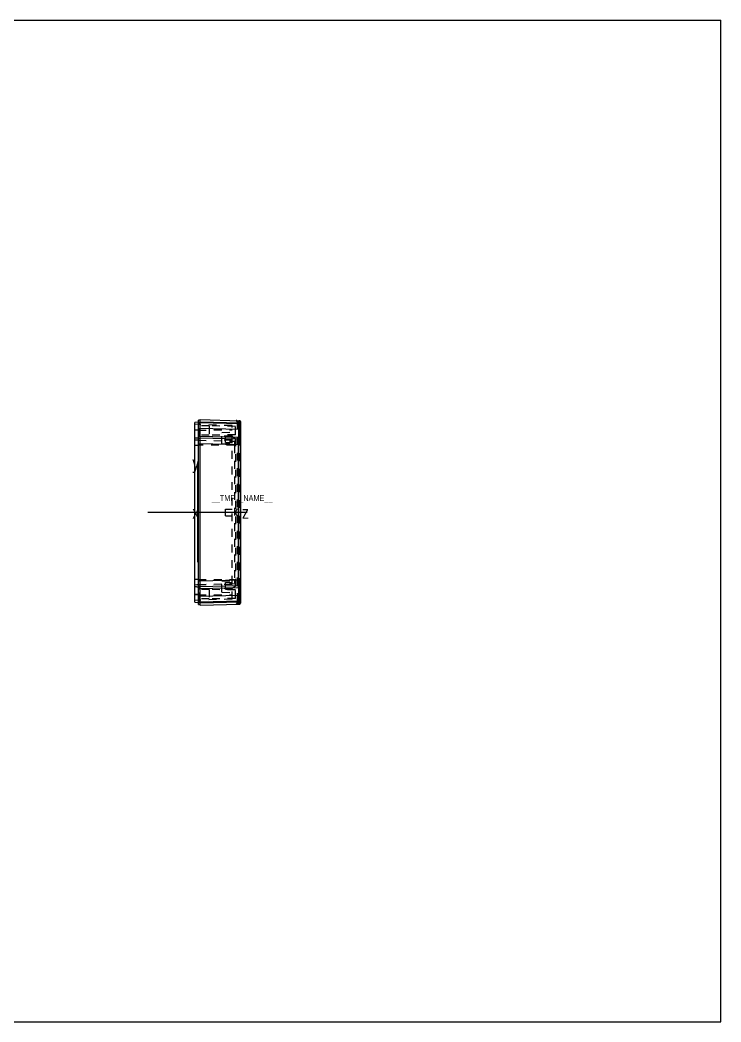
# Model space of a CAD drawing. Extents: x 0 to 841, y 0 to 594.
# Drawn here: x 426 to 841, y 0 to 594 of the extents above; entities that cross this region are included whole.
import ezdxf

# ---------------------------------------------------------------- set-up
doc = ezdxf.new("R2010")
doc.units = 0
doc.header["$LTSCALE"] = 46.255
doc.linetypes.add('HIDDEN', pattern=[0.2, 0.1, -0.1])
doc.layers.get('0').update_dxf_attribs({"linetype": 'CONTINUOUS'})
doc.layers.add('DEFAULT_2', color=8, linetype='HIDDEN')
doc.styles.get("Standard").update_dxf_attribs({"font": 'txt', "width": 0.85})
doc.styles.add('TEXTSTYLE_2', font='txt', dxfattribs={"width": 0.8})

msp = doc.modelspace()

# ---------------------------------------------------------------- linework, layer by layer
at = {"color": 7, "linetype": 'CONTINUOUS'}
for p, q in [((0, 594), (841, 594)), ((841, 0), (841, 594)), ((531.3, 247.52), (531.3, 356.71)), ((532.3, 356.71), (531.3, 356.71)), ((532.3, 247.14), (532.3, 357.09)), ((532.3, 357.09), (555.81, 356.47)), ((531.3, 355.62), (529.3, 355.33)), ((529.3, 248.9), (529.3, 355.33)), ((531.3, 350.86), (529.3, 350.87)), ((531.3, 355.6), (532.3, 355.6)), ((532.3, 355.01), (531.3, 355.01)), ((531.3, 351.92), (532.3, 351.92)), ((532.3, 355.87), (555.81, 355.26)), ((532.3, 355.39), (555.77, 354.77)), ((555.13, 351.29), (532.3, 351.89)), ((554.65, 356.18), (554.45, 356.21)), ((554.79, 356.17), (554.65, 356.18)), ((554.79, 356.17), (554.78, 356.13)), ((555.47, 356.09), (554.78, 356.13)), ((555.48, 356.13), (554.79, 356.17)), ((555.13, 351.29), (555.13, 346.77)), ((555.13, 351.29), (555.61, 351.29)), ((555.48, 356.13), (555.47, 356.09)), ((555.61, 346.77), (555.61, 351.29)), ((555.79, 356.01), (555.72, 356.05)), ((556.04, 355.82), (555.79, 356.01)), ((556.3, 355.97), (555.82, 355.99)), ((555.96, 354.28), (556.25, 354.28)), ((556.12, 355.75), (556.04, 355.82)), ((556.3, 355.97), (556.3, 248.26)), ((529.3, 346.12), (531.3, 346.4)), ((532.3, 347.39), (531.3, 347.39)), ((531.3, 345.82), (532.3, 345.82)), ((532.3, 347.37), (555.13, 346.77)), ((555.05, 345.46), (532.3, 346.06)), ((555.61, 346.77), (555.13, 346.77)), ((529.3, 341.9), (531.3, 341.9)), ((531.3, 342.82), (532.3, 342.82)), ((554.88, 342.2), (532.3, 342.79)), ((554.88, 342.2), (554.88, 262.03)), ((554.88, 342.2), (555.36, 342.2)), ((555.36, 262.03), (555.36, 342.2)), ((530.8, 331.55), (530.8, 272.68)), ((560.23, 302.12), (501.36, 302.12)), ((531.3, 262.33), (529.3, 262.33)), ((532.3, 261.41), (531.3, 261.41)), ((532.3, 261.44), (554.88, 262.03)), ((555.36, 262.03), (554.88, 262.03)), ((529.3, 258.11), (531.3, 257.83)), ((531.3, 258.41), (532.3, 258.41)), ((531.3, 256.84), (532.3, 256.84)), ((532.3, 258.17), (555.05, 258.77)), ((555.13, 257.46), (532.3, 256.86)), ((555.13, 257.46), (555.61, 257.46)), ((555.13, 257.46), (555.13, 252.94)), ((555.61, 252.94), (555.61, 257.46)), ((531.3, 253.37), (529.3, 253.36)), ((532.3, 252.31), (531.3, 252.31)), ((532.3, 252.34), (555.13, 252.94)), ((555.61, 252.94), (555.13, 252.94)), ((556.25, 249.95), (555.96, 249.95)), ((529.3, 248.9), (531.3, 248.62)), ((531.3, 249.22), (532.3, 249.22)), ((531.3, 248.63), (532.3, 248.63)), ((531.3, 247.52), (532.3, 247.52)), ((555.77, 249.46), (532.3, 248.84)), ((555.81, 248.97), (532.3, 248.36)), ((532.3, 247.14), (555.81, 247.76)), ((553.81, 247.75), (553.81, 247.76)), ((554.78, 248.1), (555.47, 248.14)), ((554.79, 248.06), (554.78, 248.1)), ((554.79, 248.06), (555.48, 248.1)), ((555.48, 248.1), (555.47, 248.14)), ((555.72, 248.18), (555.81, 248.23)), ((555.81, 248.23), (556.06, 248.42)), ((555.82, 248.24), (556.3, 248.26)), ((556.06, 248.42), (556.12, 248.48)), ((0, 0), (841, 0))]:
    msp.add_line(p, q, dxfattribs=at)
for points in [[(554.45, 356.21), (554.29, 356.25), (554.19, 356.29), (554.16, 356.31)], [(554.13, 247.91), (554.14, 247.91), (554.19, 247.94), (554.3, 247.98), (554.46, 248.02)], [(554.46, 248.02), (554.66, 248.05), (554.79, 248.06)]]:
    msp.add_lwpolyline(points, dxfattribs=at)
for centre, radius, start, end in [((549.81, 356.41), 4, 0.79948, 1.20298), ((553.8, 355.99), 0.503, 65.80141, 88.29299), ((553.8, 355.96), 0.505, 65.83045, 88.29711), ((555.8, 355.97), 0.5, 0, 88.5), ((554.9, 358.37), 2.24, 257.75676, 266.88348), ((553.84, 353.77), 2.83, 51.88992, 54.82755), ((555.45, 355.63), 0.501, 57.50693, 87.04022), ((553.67, 353.57), 3.1, 46.34543, 51.846), ((555.29, 355.99), 0.502, 359.9857, 35.16967), ((555.75, 354.27), 0.5, 359.98266, 88.48447), ((555.8, 355.38), 0.5, 359.99998, 49.2651), ((555.75, 249.96), 0.5, 271.51534, 0.01733), ((553.8, 248.27), 0.505, 271.70289, 294.16953), ((553.8, 248.24), 0.503, 271.70701, 294.19859), ((550.4, 247.81), 3.41, 358.78082, 359.07828), ((554.9, 245.84), 2.26, 93.15464, 102.21054), ((543.55, 247.91), 11.77, 0.67341, 0.85772), ((553.84, 250.46), 2.83, 305.17245, 308.11008), ((553.73, 250.59), 3.01, 308.11291, 310.92484), ((555.3, 248.24), 0.498, 313.77534, 338.53987), ((555.56, 248.43), 0.301, 286.22713, 302.46923), ((553.61, 250.73), 3.19, 310.92184, 313.61285), ((504.55, 248.31), 51.26, 0.12452, 0.73981), ((555.8, 248.26), 0.5, 271.5, 360), ((555.8, 248.85), 0.5, 310.73492, 359.99999)]:
    msp.add_arc(centre, radius, start, end, dxfattribs=at)
for points, knots in [([(553.81, 356.5), (553.81, 356.51), (553.87, 356.53), (553.9, 356.52), (553.94, 356.52)], [0, 0, 0, 0, 0.284483, 1, 1, 1, 1]), ([(554.42, 356.18), (554.35, 356.19), (554.21, 356.23), (554.03, 356.3), (553.91, 356.37), (553.84, 356.42), (553.82, 356.44)], [0, 0, 0, 0, 0.345389, 0.63719, 0.85947, 1, 1, 1, 1]), ([(554.1, 356.48), (554.09, 356.49), (554.04, 356.51), (553.98, 356.52), (553.94, 356.52)], [0, 0, 0, 0, 0.263981, 1, 1, 1, 1]), ([(554.31, 356.26), (554.3, 356.28), (554.25, 356.37), (554.17, 356.44), (554.1, 356.48)], [0, 0, 0, 0, 0.259623, 1, 1, 1, 1]), ([(554.78, 356.46), (554.78, 356.47), (554.78, 356.48), (554.78, 356.5), (554.77, 356.5)], [0, 0, 0, 0, 0.752838, 1, 1, 1, 1]), ([(554.78, 356.35), (554.78, 356.36), (554.78, 356.4), (554.78, 356.43), (554.78, 356.46)], [0, 0, 0, 0, 0.305874, 1, 1, 1, 1]), ([(555.32, 356.49), (555.32, 356.49), (555.32, 356.47), (555.32, 356.46), (555.32, 356.43), (555.33, 356.37), (555.33, 356.27), (555.32, 356.18), (555.32, 356.13)], [0, 0, 0, 0, 0.019508, 0.072977, 0.160102, 0.278815, 0.598097, 1, 1, 1, 1]), ([(555.32, 356.49), (555.39, 356.48), (555.54, 356.44), (555.66, 356.34), (555.7, 356.28)], [0, 0, 0, 0, 0.498704, 1, 1, 1, 1]), ([(554.78, 356.17), (554.78, 356.18), (554.78, 356.24), (554.78, 356.3), (554.78, 356.35)], [0, 0, 0, 0, 0.26781, 1, 1, 1, 1]), ([(555.13, 351.29), (555.13, 351.74), (555.15, 352.39), (555.2, 353.22), (555.25, 353.74), (555.3, 354.17), (555.35, 354.48), (555.4, 354.67), (555.44, 354.76), (555.47, 354.78), (555.48, 354.78)], [0, 0, 0, 0, 0.380944, 0.552505, 0.70205, 0.825505, 0.91713, 0.975086, 0.991089, 1, 1, 1, 1]), ([(555.72, 356.05), (555.71, 356.06), (555.63, 356.1), (555.54, 356.1), (555.47, 356.09)], [0, 0, 0, 0, 0.242468, 1, 1, 1, 1]), ([(555.96, 354.28), (555.96, 354.41), (555.86, 354.67), (555.6, 354.78), (555.48, 354.78)], [0, 0, 0, 0, 0.500774, 1, 1, 1, 1]), ([(555.96, 354.28), (555.93, 354.28), (555.88, 354.19), (555.83, 354.03), (555.78, 353.75), (555.72, 353.38), (555.68, 352.94), (555.63, 352.23), (555.61, 351.68), (555.61, 351.29)], [0, 0, 0, 0, 0.027094, 0.086511, 0.178738, 0.302145, 0.451126, 0.621698, 1, 1, 1, 1]), ([(555.77, 354.77), (555.77, 354.77), (555.78, 354.79), (555.79, 354.83), (555.8, 354.92), (555.8, 355.07), (555.81, 355.19), (555.81, 355.26)], [0, 0, 0, 0, 0.022944, 0.073061, 0.265895, 0.576958, 1, 1, 1, 1]), ([(556.12, 355.75), (556.08, 355.79), (555.98, 355.83), (555.87, 355.82), (555.81, 355.81)], [0, 0, 0, 0, 0.472675, 1, 1, 1, 1]), ([(555.81, 355.26), (555.81, 355.31), (555.81, 355.49), (555.81, 355.68), (555.81, 355.81)], [0, 0, 0, 0, 0.274946, 1, 1, 1, 1]), ([(556.29, 354.88), (556.29, 354.93), (556.26, 355.03), (556.11, 355.2), (555.93, 355.25), (555.81, 355.26)], [0, 0, 0, 0, 0.211003, 0.459018, 1, 1, 1, 1]), ([(556.3, 355.38), (556.3, 355.46), (556.23, 355.63), (556.09, 355.74), (556, 355.77)], [0, 0, 0, 0, 0.481715, 1, 1, 1, 1]), ([(556.29, 354.88), (556.29, 354.8), (556.29, 354.65), (556.28, 354.47), (556.27, 354.37), (556.27, 354.32), (556.26, 354.29), (556.26, 354.28), (556.25, 354.27)], [0, 0, 0, 0, 0.421516, 0.732711, 0.84549, 0.927357, 0.978343, 1, 1, 1, 1]), ([(556.3, 355.38), (556.3, 355.34), (556.29, 355.17), (556.29, 355.01), (556.29, 354.88)], [0, 0, 0, 0, 0.224319, 1, 1, 1, 1]), ([(554.88, 342.2), (554.88, 342.5), (554.9, 343.59), (554.96, 344.68), (555.05, 345.46)], [0, 0, 0, 0, 0.271855, 1, 1, 1, 1]), ([(555.05, 345.46), (555.07, 345.56), (555.12, 345.99), (555.13, 346.43), (555.13, 346.77)], [0, 0, 0, 0, 0.221204, 1, 1, 1, 1]), ([(555.53, 345.14), (555.52, 345.22), (555.37, 345.4), (555.17, 345.45), (555.05, 345.46)], [0, 0, 0, 0, 0.439371, 1, 1, 1, 1]), ([(555.53, 345.14), (555.5, 344.92), (555.4, 343.95), (555.36, 342.97), (555.36, 342.2)], [0, 0, 0, 0, 0.220824, 1, 1, 1, 1]), ([(555.61, 346.77), (555.61, 346.62), (555.61, 346.08), (555.58, 345.53), (555.53, 345.14)], [0, 0, 0, 0, 0.271821, 1, 1, 1, 1]), ([(555.05, 258.77), (555.03, 259.01), (554.92, 260.09), (554.88, 261.18), (554.88, 262.03)], [0, 0, 0, 0, 0.221377, 1, 1, 1, 1]), ([(555.36, 262.03), (555.36, 261.76), (555.38, 260.78), (555.44, 259.8), (555.53, 259.09)], [0, 0, 0, 0, 0.270898, 1, 1, 1, 1]), ([(555.53, 259.09), (555.52, 259.01), (555.37, 258.83), (555.17, 258.78), (555.05, 258.77)], [0, 0, 0, 0, 0.439372, 1, 1, 1, 1]), ([(555.13, 257.46), (555.13, 257.58), (555.13, 258.02), (555.1, 258.45), (555.05, 258.77)], [0, 0, 0, 0, 0.270929, 1, 1, 1, 1]), ([(555.53, 259.09), (555.54, 258.97), (555.6, 258.43), (555.61, 257.89), (555.61, 257.46)], [0, 0, 0, 0, 0.221474, 1, 1, 1, 1]), ([(555.48, 249.45), (555.47, 249.45), (555.44, 249.47), (555.4, 249.56), (555.35, 249.75), (555.3, 250.07), (555.25, 250.49), (555.2, 251.02), (555.15, 251.84), (555.13, 252.49), (555.13, 252.94)], [0, 0, 0, 0, 0.008994, 0.02522, 0.083174, 0.175332, 0.298417, 0.448941, 0.619847, 1, 1, 1, 1]), ([(555.96, 249.95), (555.96, 249.82), (555.86, 249.56), (555.6, 249.45), (555.48, 249.45)], [0, 0, 0, 0, 0.500774, 1, 1, 1, 1]), ([(555.61, 252.94), (555.61, 252.56), (555.63, 252), (555.68, 251.3), (555.72, 250.85), (555.77, 250.49), (555.83, 250.2), (555.88, 250.04), (555.93, 249.95), (555.96, 249.95)], [0, 0, 0, 0, 0.377499, 0.547421, 0.69737, 0.820395, 0.913171, 0.97257, 1, 1, 1, 1]), ([(556.25, 249.96), (556.26, 249.95), (556.26, 249.94), (556.27, 249.91), (556.27, 249.86), (556.28, 249.76), (556.29, 249.58), (556.29, 249.44), (556.29, 249.35)], [0, 0, 0, 0, 0.021471, 0.072003, 0.153313, 0.26562, 0.577999, 1, 1, 1, 1]), ([(553.81, 247.76), (553.81, 247.78), (553.84, 247.81), (553.87, 247.84), (553.89, 247.85)], [0, 0, 0, 0, 0.369747, 1, 1, 1, 1]), ([(553.94, 247.71), (553.9, 247.71), (553.87, 247.7), (553.81, 247.72), (553.81, 247.73)], [0, 0, 0, 0, 0.714919, 1, 1, 1, 1]), ([(553.89, 247.85), (553.96, 247.89), (554.13, 247.98), (554.32, 248.03), (554.42, 248.05)], [0, 0, 0, 0, 0.417843, 1, 1, 1, 1]), ([(554.1, 247.75), (554.09, 247.74), (554.04, 247.72), (553.98, 247.71), (553.94, 247.71)], [0, 0, 0, 0, 0.263981, 1, 1, 1, 1]), ([(554.31, 247.97), (554.3, 247.95), (554.25, 247.86), (554.17, 247.79), (554.1, 247.75)], [0, 0, 0, 0, 0.259621, 1, 1, 1, 1]), ([(554.77, 247.73), (554.78, 247.73), (554.78, 247.74), (554.78, 247.75), (554.78, 247.78), (554.78, 247.84), (554.78, 247.94), (554.78, 248.02), (554.78, 248.06)], [0, 0, 0, 0, 0.016446, 0.063851, 0.145691, 0.262531, 0.589926, 1, 1, 1, 1]), ([(555.32, 248.05), (555.32, 248.04), (555.33, 247.98), (555.33, 247.93), (555.33, 247.89)], [0, 0, 0, 0, 0.273665, 1, 1, 1, 1]), ([(555.33, 247.89), (555.32, 247.87), (555.32, 247.83), (555.32, 247.79), (555.32, 247.76), (555.32, 247.74), (555.32, 247.74)], [0, 0, 0, 0, 0.422058, 0.736524, 0.930671, 1, 1, 1, 1]), ([(555.81, 248.97), (555.81, 249.04), (555.8, 249.16), (555.8, 249.31), (555.79, 249.4), (555.78, 249.44), (555.77, 249.46), (555.77, 249.46)], [0, 0, 0, 0, 0.423517, 0.73571, 0.927495, 0.977173, 1, 1, 1, 1]), ([(556.29, 249.35), (556.29, 249.3), (556.26, 249.2), (556.11, 249.03), (555.93, 248.98), (555.81, 248.97)], [0, 0, 0, 0, 0.211003, 0.459018, 1, 1, 1, 1]), ([(555.81, 248.42), (555.84, 248.42), (555.97, 248.44), (556.08, 248.49), (556.15, 248.55)], [0, 0, 0, 0, 0.257024, 1, 1, 1, 1]), ([(555.81, 248.42), (555.87, 248.41), (555.98, 248.4), (556.08, 248.44), (556.12, 248.48)], [0, 0, 0, 0, 0.527016, 1, 1, 1, 1]), ([(556.29, 249.35), (556.29, 249.3), (556.29, 249.14), (556.3, 248.97), (556.3, 248.85)], [0, 0, 0, 0, 0.275111, 1, 1, 1, 1])]:
    msp.add_open_spline(points, degree=3, knots=knots, dxfattribs=at)
for points in [[(553.82, 356.44), (553.82, 356.45), (553.81, 356.46), (553.81, 356.47)], [(554.19, 356.3), (554.15, 356.36), (554.08, 356.42), (554, 356.45)], [(554.17, 356.31), (554.12, 356.36), (554.06, 356.4), (554, 356.42)], [(556, 355.77), (555.94, 355.79), (555.88, 355.81), (555.81, 355.81)], [(554.19, 247.93), (554.14, 247.87), (554.08, 247.81), (554, 247.78)], [(554.16, 247.92), (554.12, 247.87), (554.06, 247.83), (554, 247.81)], [(555.64, 247.88), (555.56, 247.8), (555.43, 247.75), (555.32, 247.74)], [(555.47, 248.14), (555.53, 248.13), (555.59, 248.13), (555.65, 248.14)], [(555.72, 248.18), (555.65, 248.13), (555.57, 248.1), (555.48, 248.1)], [(555.8, 248.24), (555.8, 248.18), (555.78, 248.12), (555.76, 248.06)], [(556.15, 248.55), (556.19, 248.59), (556.23, 248.63), (556.26, 248.69)], [(556.26, 248.69), (556.28, 248.74), (556.3, 248.8), (556.3, 248.85)]]:
    msp.add_open_spline(points, degree=3, dxfattribs=at)
at = {"layer": 'DEFAULT_2', "color": 8, "linetype": 'HIDDEN'}
for p, q in [((531.3, 354.12), (529.3, 354.4)), ((531.3, 350.94), (529.3, 350.93)), ((531.8, 354.34), (531.3, 354.34)), ((551.3, 353.59), (531.3, 354.12)), ((531.3, 350.94), (551.3, 350.97)), ((531.8, 346.89), (531.8, 354.34)), ((537.8, 353.39), (531.8, 353.42)), ((537.8, 353.39), (537.8, 347.84)), ((553.3, 353.12), (537.8, 353.39)), ((551.3, 250.64), (551.3, 353.59)), ((553.3, 348.11), (553.3, 353.12)), ((554.29, 356.26), (554.29, 356.26)), ((554.3, 356), (554.3, 248.23)), ((554.78, 354.61), (554.3, 354.61)), ((554.36, 356.02), (554.78, 356)), ((554.45, 356.21), (554.45, 356.21)), ((554.65, 356.18), (554.65, 356.18)), ((554.78, 356), (554.78, 248.23)), ((554.78, 356), (555.32, 355.99)), ((555.47, 355.63), (554.78, 355.67)), ((555.32, 354.63), (554.78, 354.61)), ((555.81, 354.14), (554.78, 354.11)), ((555.32, 355.99), (555.32, 354.63)), ((555.8, 355.99), (555.32, 355.99)), ((555.8, 354.63), (555.32, 354.63)), ((555.47, 355.63), (555.47, 248.6)), ((555.86, 355.63), (555.47, 355.63)), ((555.8, 354.63), (555.8, 355.99)), ((555.82, 355.99), (555.8, 355.99)), ((556.3, 354.64), (555.8, 354.63)), ((555.86, 355.63), (555.86, 248.6)), ((556.21, 355.38), (556.21, 248.85)), ((556.29, 355.38), (556.21, 355.38)), ((556.3, 355.39), (556.3, 355.38)), ((531.3, 346.39), (529.3, 346.11)), ((531.3, 346.39), (529.3, 346.11)), ((531.3, 344.9), (529.3, 345.18)), ((529.3, 345.17), (531.3, 344.89)), ((531.8, 346.89), (531.3, 346.89)), ((531.3, 344.9), (552.98, 344.33)), ((531.3, 344.89), (553.01, 344.32)), ((537.8, 347.84), (531.8, 347.82)), ((553.3, 348.11), (537.8, 347.84)), ((545.3, 349.49), (551.3, 349.6)), ((545.3, 342.74), (545.3, 349.49)), ((551.3, 347.22), (545.3, 347.32)), ((551.3, 345.02), (545.3, 344.91)), ((547.3, 343.6), (547.3, 347.58)), ((547.3, 347.58), (551.3, 347.58)), ((553.26, 345.91), (553.26, 258.32)), ((552.7, 341.9), (531.3, 341.9)), ((545.3, 342.74), (551.3, 342.63)), ((547.3, 343.6), (551.3, 343.6)), ((552.7, 341.9), (552.7, 262.33)), ((552.98, 344.33), (552.97, 344.33)), ((552.98, 344.33), (552.97, 344.33)), ((553.02, 344.32), (552.98, 344.33)), ((547.3, 304.1), (551.3, 304.1)), ((547.3, 300.13), (547.3, 304.1)), ((547.3, 300.13), (551.3, 300.13)), ((531.3, 262.33), (552.7, 262.33)), ((545.3, 261.49), (551.3, 261.6)), ((545.3, 254.74), (545.3, 261.49)), ((529.3, 259.06), (531.3, 259.34)), ((531.3, 259.33), (529.3, 259.05)), ((531.3, 257.84), (529.3, 258.12)), ((531.3, 257.84), (529.3, 258.12)), ((531.3, 259.34), (553.01, 259.91)), ((531.3, 259.33), (552.98, 259.9)), ((531.8, 257.34), (531.3, 257.34)), ((531.8, 249.89), (531.8, 257.34)), ((537.8, 256.39), (531.8, 256.42)), ((553.3, 256.12), (537.8, 256.39)), ((537.8, 256.39), (537.8, 250.84)), ((551.3, 259.22), (545.3, 259.32)), ((551.3, 257.02), (545.3, 256.91)), ((547.3, 260.63), (551.3, 260.63)), ((547.3, 256.65), (547.3, 260.63)), ((547.3, 256.65), (551.3, 256.65)), ((552.97, 259.9), (552.98, 259.9)), ((552.97, 259.9), (552.98, 259.9)), ((552.98, 259.9), (553.02, 259.91)), ((553.3, 251.11), (553.3, 256.12)), ((531.3, 253.29), (529.3, 253.3)), ((531.3, 250.12), (529.3, 249.83)), ((531.3, 253.29), (551.3, 253.26)), ((551.3, 250.64), (531.3, 250.12)), ((531.8, 249.89), (531.3, 249.89)), ((537.8, 250.84), (531.8, 250.82)), ((553.3, 251.11), (537.8, 250.84)), ((545.3, 254.74), (551.3, 254.63)), ((554.78, 249.62), (554.3, 249.62)), ((555.81, 250.09), (554.78, 250.12)), ((554.78, 249.62), (555.32, 249.6)), ((555.8, 249.6), (555.32, 249.6)), ((555.32, 249.6), (555.32, 248.24)), ((556.3, 249.59), (555.8, 249.6)), ((555.8, 248.24), (555.8, 249.6)), ((554.13, 247.91), (554.14, 247.91)), ((554.78, 248.23), (554.36, 248.21)), ((554.65, 248.05), (554.66, 248.05)), ((554.78, 248.56), (555.47, 248.6)), ((555.32, 248.24), (554.78, 248.23)), ((555.8, 248.24), (555.32, 248.24)), ((555.86, 248.6), (555.47, 248.6)), ((555.48, 248.1), (555.47, 248.14)), ((555.72, 248.18), (555.72, 248.18)), ((555.82, 248.24), (555.8, 248.24)), ((556.3, 248.85), (556.21, 248.85)), ((556.3, 248.85), (556.3, 248.84))]:
    msp.add_line(p, q, dxfattribs=at)
for points in [[(554.14, 356.32), (554.15, 356.31), (554.21, 356.24), (554.28, 356.09), (554.3, 355.97)], [(554.16, 356.31), (554.14, 356.32), (554.15, 356.31), (554.21, 356.24), (554.28, 356.11), (554.3, 355.97)], [(554.3, 248.26), (554.28, 248.14), (554.22, 248), (554.15, 247.92), (554.13, 247.91)], [(554.3, 248.26), (554.28, 248.12), (554.21, 247.99), (554.15, 247.92), (554.13, 247.91)]]:
    msp.add_lwpolyline(points, dxfattribs=at)
for centre, radius, start, end in [((554.8, 353.61), 0.5, 92, 180), ((541.27, 356.36), 13.51, 358.49155, 359.19822), ((541.6, 356.35), 13.73, 358.49625, 359.1156), ((542.48, 356.31), 13.01, 357.02382, 357.87163), ((504.55, 355.92), 51.26, 359.26019, 359.87548), ((555.8, 354.64), 0.5, 272, 360), ((554.34, 353.24), 2.84, 54.65399, 57.45955), ((554.22, 353.07), 3.05, 49.22361, 54.61071), ((555.68, 355.52), 0.542, 344.17495, 346.45648), ((556.4, 302.12), 2.9, 136.39718, 223.60282), ((554.8, 250.62), 0.5, 180, 268), ((555.8, 249.59), 0.5, 0, 88), ((549.81, 247.82), 4, 358.79702, 359.20052), ((541.27, 247.87), 13.51, 0.80099, 1.50849), ((541.64, 247.88), 13.68, 0.86245, 1.50457), ((542.48, 247.92), 13.01, 2.12837, 2.97618), ((555.45, 248.6), 0.5, 273.02556, 302.53434), ((554.34, 250.99), 2.84, 302.54045, 305.34601), ((554.26, 251.1), 2.97, 305.36488, 308.09626), ((554.17, 251.22), 3.12, 308.07878, 310.73674), ((555.79, 248.72), 0.434, 357.66965, 4.10709)]:
    msp.add_arc(centre, radius, start, end, dxfattribs=at)
for centre, start_param, end_param in [((561.04, 350.62), -2.614449, -2.3318), ((561.04, 253.62), 2.3318, 2.614449)]:
    msp.add_ellipse(centre, major_axis=(11.27, 0), ratio=0.576756, start_param=start_param, end_param=end_param, dxfattribs=at)
for points, knots in [([(554.3, 356), (554.3, 356.12), (554.19, 356.38), (553.94, 356.49), (553.81, 356.5)], [0, 0, 0, 0, 0.498869, 1, 1, 1, 1]), ([(553.81, 356.47), (553.81, 356.45), (553.84, 356.42), (553.93, 356.35), (554.12, 356.26), (554.42, 356.17), (554.65, 356.14), (554.78, 356.13)], [0, 0, 0, 0, 0.040326, 0.108629, 0.329013, 0.637997, 1, 1, 1, 1]), ([(554.3, 355.97), (554.3, 356.1), (554.19, 356.36), (553.94, 356.46), (553.81, 356.47)], [0, 0, 0, 0, 0.498003, 1, 1, 1, 1]), ([(554.36, 356.02), (554.36, 356.15), (554.3, 356.34), (554.1, 356.49), (553.99, 356.52), (553.94, 356.52)], [0, 0, 0, 0, 0.517941, 0.772837, 1, 1, 1, 1]), ([(554.77, 356.5), (554.78, 356.5), (554.78, 356.48), (554.78, 356.46), (554.78, 356.41), (554.78, 356.37), (554.78, 356.35), (554.78, 356.35)], [0, 0, 0, 0, 0.058353, 0.234455, 0.538244, 0.962908, 1, 1, 1, 1]), ([(555.7, 356.28), (555.69, 356.3), (555.59, 356.42), (555.44, 356.48), (555.32, 356.49)], [0, 0, 0, 0, 0.162978, 1, 1, 1, 1]), ([(555.32, 356.13), (555.32, 356.15), (555.32, 356.19), (555.33, 356.26), (555.33, 356.34), (555.32, 356.4), (555.32, 356.44), (555.32, 356.47), (555.32, 356.49), (555.32, 356.49)], [0, 0, 0, 0, 0.121679, 0.367059, 0.581985, 0.758412, 0.889863, 0.971019, 1, 1, 1, 1]), ([(554.3, 355.97), (554.3, 356), (554.29, 356.12), (554.23, 356.24), (554.17, 356.31)], [0, 0, 0, 0, 0.235634, 1, 1, 1, 1]), ([(554.36, 356.02), (554.35, 356.02), (554.33, 356.02), (554.3, 356.01), (554.3, 356)], [0, 0, 0, 0, 0.393463, 1, 1, 1, 1]), ([(554.78, 355.67), (554.71, 355.67), (554.59, 355.71), (554.44, 355.79), (554.34, 355.88), (554.3, 355.95), (554.3, 355.97)], [0, 0, 0, 0, 0.335813, 0.62894, 0.857312, 1, 1, 1, 1]), ([(554.78, 355.67), (554.71, 355.67), (554.59, 355.71), (554.44, 355.79), (554.34, 355.88), (554.3, 355.95), (554.3, 355.97)], [0, 0, 0, 0, 0.335612, 0.628886, 0.857999, 1, 1, 1, 1]), ([(554.36, 356.02), (554.36, 356.04), (554.36, 356.12), (554.33, 356.2), (554.31, 356.26)], [0, 0, 0, 0, 0.239834, 1, 1, 1, 1]), ([(554.78, 354.61), (554.78, 354.54), (554.77, 354.45), (554.77, 354.33), (554.77, 354.26), (554.77, 354.2), (554.77, 354.15), (554.78, 354.13), (554.77, 354.11), (554.78, 354.11)], [0, 0, 0, 0, 0.382687, 0.555435, 0.706915, 0.830558, 0.92236, 0.979577, 1, 1, 1, 1]), ([(554.78, 355.67), (554.78, 355.72), (554.79, 355.81), (554.79, 355.92), (554.79, 356), (554.79, 356.07), (554.79, 356.12), (554.79, 356.14), (554.79, 356.17), (554.79, 356.17)], [0, 0, 0, 0, 0.345784, 0.520649, 0.682129, 0.818255, 0.91918, 0.97961, 1, 1, 1, 1]), ([(554.78, 355.67), (554.78, 355.73), (554.79, 355.82), (554.79, 355.94), (554.79, 356.01), (554.79, 356.07), (554.79, 356.12), (554.79, 356.15), (554.79, 356.16), (554.79, 356.16)], [0, 0, 0, 0, 0.38178, 0.554681, 0.706717, 0.831241, 0.922586, 0.978961, 1, 1, 1, 1]), ([(555.48, 354.78), (555.47, 354.78), (555.44, 354.76), (555.4, 354.67), (555.35, 354.48), (555.3, 354.17), (555.25, 353.74), (555.2, 353.22), (555.15, 352.39), (555.13, 351.74), (555.13, 351.29)], [0, 0, 0, 0, 0.008912, 0.024914, 0.08287, 0.174494, 0.29795, 0.447494, 0.619056, 1, 1, 1, 1]), ([(555.32, 354.63), (555.32, 354.56), (555.33, 354.47), (555.33, 354.35), (555.33, 354.28), (555.33, 354.22), (555.33, 354.17), (555.32, 354.15), (555.32, 354.13), (555.32, 354.13)], [0, 0, 0, 0, 0.382039, 0.554688, 0.705905, 0.830032, 0.922514, 0.979611, 1, 1, 1, 1]), ([(555.8, 354.63), (555.8, 354.5), (555.7, 354.24), (555.44, 354.13), (555.32, 354.13)], [0, 0, 0, 0, 0.502651, 1, 1, 1, 1]), ([(555.47, 356.09), (555.49, 356.1), (555.58, 356.11), (555.67, 356.09), (555.72, 356.05)], [0, 0, 0, 0, 0.264754, 1, 1, 1, 1]), ([(555.47, 356.09), (555.5, 356.07), (555.62, 355.98), (555.73, 355.89), (555.81, 355.81)], [0, 0, 0, 0, 0.243402, 1, 1, 1, 1]), ([(555.48, 355.82), (555.48, 355.86), (555.48, 355.94), (555.49, 356.03), (555.49, 356.08), (555.49, 356.1), (555.48, 356.12), (555.48, 356.13), (555.48, 356.13)], [0, 0, 0, 0, 0.408775, 0.728647, 0.84455, 0.928583, 0.980295, 1, 1, 1, 1]), ([(555.96, 354.28), (555.96, 354.41), (555.86, 354.67), (555.6, 354.78), (555.48, 354.78)], [0, 0, 0, 0, 0.500774, 1, 1, 1, 1]), ([(555.61, 351.29), (555.61, 351.68), (555.63, 352.23), (555.68, 352.94), (555.72, 353.38), (555.78, 353.75), (555.83, 354.03), (555.88, 354.19), (555.93, 354.28), (555.96, 354.28)], [0, 0, 0, 0, 0.378302, 0.548874, 0.697856, 0.821259, 0.913491, 0.972907, 1, 1, 1, 1]), ([(555.88, 355.72), (555.88, 355.79), (555.86, 355.92), (555.77, 356.02), (555.72, 356.05)], [0, 0, 0, 0, 0.526479, 1, 1, 1, 1]), ([(555.72, 356.05), (555.77, 356.02), (555.86, 355.92), (555.88, 355.79), (555.88, 355.72)], [0, 0, 0, 0, 0.473445, 1, 1, 1, 1]), ([(555.81, 355.81), (555.87, 355.82), (555.98, 355.83), (556.08, 355.79), (556.12, 355.75)], [0, 0, 0, 0, 0.527027, 1, 1, 1, 1]), ([(555.86, 355.63), (555.89, 355.61), (556.01, 355.53), (556.12, 355.45), (556.21, 355.38)], [0, 0, 0, 0, 0.244486, 1, 1, 1, 1]), ([(556, 355.77), (556.06, 355.75), (556.16, 355.69), (556.27, 355.55), (556.3, 355.43), (556.3, 355.38)], [0, 0, 0, 0, 0.339248, 0.676363, 1, 1, 1, 1]), ([(556.22, 355.49), (556.23, 355.54), (556.21, 355.64), (556.16, 355.72), (556.12, 355.75)], [0, 0, 0, 0, 0.523794, 1, 1, 1, 1]), ([(553.26, 345.91), (553.26, 345.68), (553.24, 345.36), (553.21, 344.97), (553.18, 344.74), (553.15, 344.56), (553.11, 344.43), (553.06, 344.32), (553.02, 344.32)], [0, 0, 0, 0, 0.415985, 0.584178, 0.724038, 0.834835, 0.916482, 1, 1, 1, 1]), ([(555.53, 345.14), (555.52, 345.22), (555.37, 345.4), (555.17, 345.45), (555.05, 345.46)], [0, 0, 0, 0, 0.439372, 1, 1, 1, 1]), ([(552.97, 344.33), (552.95, 344.33), (552.9, 344.26), (552.87, 344.13), (552.82, 343.9), (552.78, 343.6), (552.74, 343.24), (552.71, 342.67), (552.7, 342.21), (552.7, 341.9)], [0, 0, 0, 0, 0.026542, 0.085458, 0.17795, 0.301262, 0.451078, 0.621835, 1, 1, 1, 1]), ([(552.92, 344.28), (552.9, 344.24), (552.87, 344.14), (552.81, 343.86), (552.75, 343.37), (552.71, 342.68), (552.7, 342.17), (552.7, 341.9)], [0, 0, 0, 0, 0.053322, 0.132528, 0.360839, 0.661068, 1, 1, 1, 1]), ([(552.96, 344.33), (552.95, 344.33), (552.94, 344.32), (552.93, 344.29), (552.92, 344.28)], [0, 0, 0, 0, 0.181817, 1, 1, 1, 1]), ([(552.97, 344.33), (552.97, 344.33), (552.96, 344.33), (552.96, 344.33), (552.96, 344.33)], [0, 0, 0, 0, 0.481419, 1, 1, 1, 1]), ([(552.7, 262.33), (552.7, 262.02), (552.71, 261.56), (552.74, 260.99), (552.78, 260.63), (552.82, 260.33), (552.87, 260.1), (552.9, 259.97), (552.95, 259.9), (552.97, 259.9)], [0, 0, 0, 0, 0.378161, 0.548916, 0.698729, 0.822042, 0.914537, 0.973455, 1, 1, 1, 1]), ([(555.53, 259.09), (555.5, 259.31), (555.4, 260.28), (555.36, 261.27), (555.36, 262.03)], [0, 0, 0, 0, 0.221508, 1, 1, 1, 1]), ([(552.96, 259.9), (552.96, 259.9), (552.96, 259.9), (552.97, 259.9), (552.97, 259.9)], [0, 0, 0, 0, 0.518513, 1, 1, 1, 1]), ([(553.02, 259.91), (553.06, 259.91), (553.11, 259.8), (553.15, 259.67), (553.18, 259.49), (553.21, 259.26), (553.24, 258.87), (553.26, 258.55), (553.26, 258.32)], [0, 0, 0, 0, 0.083575, 0.165244, 0.276049, 0.415902, 0.584078, 1, 1, 1, 1]), ([(554.78, 250.12), (554.77, 250.12), (554.78, 250.1), (554.77, 250.08), (554.77, 250.03), (554.77, 249.97), (554.77, 249.9), (554.77, 249.78), (554.78, 249.69), (554.78, 249.62)], [0, 0, 0, 0, 0.020423, 0.07764, 0.169442, 0.293085, 0.444565, 0.617313, 1, 1, 1, 1]), ([(555.32, 250.1), (555.44, 250.1), (555.7, 249.99), (555.8, 249.73), (555.8, 249.6)], [0, 0, 0, 0, 0.49711, 1, 1, 1, 1]), ([(555.32, 250.1), (555.32, 250.1), (555.32, 250.08), (555.33, 250.06), (555.33, 250.01), (555.33, 249.95), (555.33, 249.88), (555.33, 249.76), (555.32, 249.67), (555.32, 249.6)], [0, 0, 0, 0, 0.020389, 0.077486, 0.169968, 0.294095, 0.445312, 0.617961, 1, 1, 1, 1]), ([(555.96, 249.95), (555.96, 249.82), (555.86, 249.56), (555.6, 249.45), (555.48, 249.45)], [0, 0, 0, 0, 0.500775, 1, 1, 1, 1]), ([(554.3, 248.26), (554.3, 248.13), (554.19, 247.87), (553.94, 247.77), (553.81, 247.76)], [0, 0, 0, 0, 0.498003, 1, 1, 1, 1]), ([(554.3, 248.23), (554.3, 248.11), (554.19, 247.85), (553.94, 247.74), (553.81, 247.73)], [0, 0, 0, 0, 0.498869, 1, 1, 1, 1]), ([(554.78, 248.1), (554.65, 248.09), (554.42, 248.06), (554.12, 247.97), (553.93, 247.88), (553.84, 247.81), (553.81, 247.78), (553.81, 247.76)], [0, 0, 0, 0, 0.36149, 0.670796, 0.891073, 0.959386, 1, 1, 1, 1]), ([(554.36, 248.21), (554.36, 248.08), (554.3, 247.89), (554.1, 247.74), (553.99, 247.71), (553.94, 247.71)], [0, 0, 0, 0, 0.517941, 0.772837, 1, 1, 1, 1]), ([(554.3, 248.26), (554.3, 248.23), (554.29, 248.11), (554.23, 247.99), (554.16, 247.92)], [0, 0, 0, 0, 0.235628, 1, 1, 1, 1]), ([(554.3, 248.26), (554.3, 248.28), (554.34, 248.35), (554.44, 248.44), (554.59, 248.52), (554.71, 248.56), (554.78, 248.56)], [0, 0, 0, 0, 0.141916, 0.371084, 0.664352, 1, 1, 1, 1]), ([(554.3, 248.26), (554.3, 248.28), (554.33, 248.34), (554.38, 248.38), (554.41, 248.41)], [0, 0, 0, 0, 0.387241, 1, 1, 1, 1]), ([(554.36, 248.21), (554.35, 248.21), (554.33, 248.21), (554.3, 248.22), (554.3, 248.23)], [0, 0, 0, 0, 0.393508, 1, 1, 1, 1]), ([(554.36, 248.21), (554.36, 248.19), (554.36, 248.11), (554.33, 248.03), (554.31, 247.97)], [0, 0, 0, 0, 0.239837, 1, 1, 1, 1]), ([(554.78, 248.06), (554.78, 248.06), (554.78, 248.02), (554.78, 247.96), (554.78, 247.88), (554.78, 247.82), (554.78, 247.77), (554.78, 247.75), (554.78, 247.73), (554.77, 247.73)], [0, 0, 0, 0, 0.051266, 0.319416, 0.558824, 0.753393, 0.89258, 0.973265, 1, 1, 1, 1]), ([(554.78, 248.56), (554.78, 248.51), (554.79, 248.42), (554.79, 248.31), (554.79, 248.23), (554.79, 248.16), (554.79, 248.11), (554.79, 248.09), (554.79, 248.06), (554.79, 248.06)], [0, 0, 0, 0, 0.345805, 0.52068, 0.682165, 0.818291, 0.919209, 0.979626, 1, 1, 1, 1]), ([(554.78, 248.56), (554.78, 248.5), (554.79, 248.41), (554.79, 248.29), (554.79, 248.22), (554.79, 248.16), (554.79, 248.11), (554.79, 248.08), (554.79, 248.07), (554.79, 248.07)], [0, 0, 0, 0, 0.38178, 0.554681, 0.706717, 0.831241, 0.922586, 0.978961, 1, 1, 1, 1]), ([(555.32, 247.74), (555.44, 247.75), (555.7, 247.86), (555.8, 248.12), (555.8, 248.24)], [0, 0, 0, 0, 0.497095, 1, 1, 1, 1]), ([(555.32, 247.74), (555.32, 247.74), (555.32, 247.76), (555.32, 247.79), (555.32, 247.83), (555.32, 247.87), (555.33, 247.89)], [0, 0, 0, 0, 0.069329, 0.263476, 0.577942, 1, 1, 1, 1]), ([(555.47, 248.6), (555.48, 248.54), (555.48, 248.44), (555.48, 248.33), (555.49, 248.25), (555.49, 248.19), (555.49, 248.14), (555.48, 248.12), (555.48, 248.1), (555.48, 248.1)], [0, 0, 0, 0, 0.382559, 0.555736, 0.707929, 0.832457, 0.923591, 0.979533, 1, 1, 1, 1]), ([(555.81, 248.42), (555.79, 248.39), (555.68, 248.29), (555.56, 248.2), (555.47, 248.14)], [0, 0, 0, 0, 0.256964, 1, 1, 1, 1]), ([(555.47, 248.14), (555.49, 248.13), (555.58, 248.12), (555.67, 248.14), (555.72, 248.18)], [0, 0, 0, 0, 0.264519, 1, 1, 1, 1]), ([(555.48, 248.41), (555.48, 248.37), (555.48, 248.29), (555.49, 248.2), (555.49, 248.15), (555.49, 248.13), (555.48, 248.11), (555.48, 248.1), (555.48, 248.1)], [0, 0, 0, 0, 0.408769, 0.728638, 0.844542, 0.928577, 0.980292, 1, 1, 1, 1]), ([(555.72, 248.18), (555.78, 248.22), (555.88, 248.36), (555.88, 248.52), (555.86, 248.6)], [0, 0, 0, 0, 0.465853, 1, 1, 1, 1]), ([(555.72, 248.18), (555.77, 248.21), (555.86, 248.31), (555.88, 248.44), (555.88, 248.51)], [0, 0, 0, 0, 0.473845, 1, 1, 1, 1]), ([(555.81, 248.97), (555.81, 248.92), (555.81, 248.74), (555.81, 248.55), (555.81, 248.42)], [0, 0, 0, 0, 0.274946, 1, 1, 1, 1]), ([(556.21, 248.85), (556.18, 248.83), (556.07, 248.74), (555.95, 248.66), (555.86, 248.6)], [0, 0, 0, 0, 0.25582, 1, 1, 1, 1]), ([(556.12, 248.48), (556.14, 248.49), (556.2, 248.56), (556.22, 248.66), (556.22, 248.73)], [0, 0, 0, 0, 0.238948, 1, 1, 1, 1])]:
    msp.add_open_spline(points, degree=3, knots=knots, dxfattribs=at)
for points in [[(554.3, 356), (554.3, 356.11), (554.26, 356.22), (554.19, 356.3)], [(554.78, 356.17), (554.78, 356.11), (554.78, 356.06), (554.78, 356)], [(555.88, 355.72), (555.87, 355.69), (555.87, 355.66), (555.86, 355.63)], [(556.12, 355.75), (556.22, 355.67), (556.29, 355.53), (556.3, 355.39)], [(556.21, 355.38), (556.22, 355.41), (556.22, 355.45), (556.22, 355.49)], [(554.3, 248.23), (554.3, 248.12), (554.26, 248.01), (554.19, 247.93)], [(554.41, 248.41), (554.43, 248.43), (554.46, 248.45), (554.49, 248.47)], [(555.32, 248.05), (555.32, 248.12), (555.32, 248.18), (555.32, 248.24)], [(556.15, 248.55), (556.06, 248.47), (555.93, 248.42), (555.81, 248.42)], [(555.88, 248.51), (555.87, 248.54), (555.87, 248.57), (555.86, 248.6)], [(556.19, 248.57), (556.18, 248.53), (556.15, 248.5), (556.12, 248.48)], [(556.26, 248.68), (556.24, 248.62), (556.2, 248.56), (556.16, 248.51)], [(556.22, 248.7), (556.22, 248.66), (556.21, 248.61), (556.19, 248.57)], [(556.22, 248.73), (556.22, 248.77), (556.22, 248.81), (556.21, 248.85)], [(556.3, 248.84), (556.29, 248.78), (556.28, 248.73), (556.26, 248.68)]]:
    msp.add_open_spline(points, degree=3, dxfattribs=at)

# ---------------------------------------------------------------- texts
at = {"color": 9, "linetype": 'CONTINUOUS', "char_height": 7.6, "width": 6.0822, "attachment_point": 1, "style": 'TEXTSTYLE_2'}
for s, insert in [('y', (527.75, 335.35)), ('x', (527.75, 305.92)), ('z', (557.19, 305.92))]:
    msp.add_mtext(s, dxfattribs=dict(at, insert=insert))
at = {"color": 7, "linetype": 'CONTINUOUS', "insert": (539.21, 312.34), "char_height": 3.5, "width": 38.675, "attachment_point": 1}
msp.add_mtext('__TMP__NAME__', dxfattribs=at)

doc.saveas('drawing.dxf')
